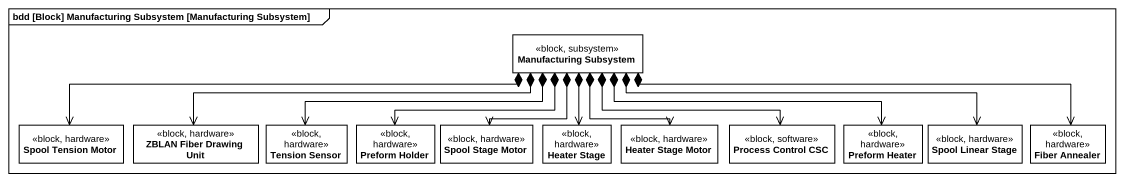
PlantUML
@startuml
mainframe bdd [Block] Manufacturing Subsystem [Manufacturing Subsystem]
hide circle
hide empty members
class "Manufacturing Subsystem" as Manufacturing_Subsystem <<block, subsystem>>
class "Spool Tension Motor" as Spool_Tension_Motor <<block, hardware>>
class "ZBLAN Fiber Drawing Unit" as ZBLAN_Fiber_Drawing_Unit <<block, hardware>>
class "Tension Sensor" as Tension_Sensor <<block, hardware>>
class "Preform Holder" as Preform_Holder <<block, hardware>>
class "Spool Stage Motor" as Spool_Stage_Motor <<block, hardware>>
class "Heater Stage" as Heater_Stage <<block, hardware>>
class "Heater Stage Motor" as Heater_Stage_Motor <<block, hardware>>
class "Process Control CSC" as Process_Control_CSC <<block, software>>
class "Preform Heater" as Preform_Heater <<block, hardware>>
class "Spool Linear Stage" as Spool_Linear_Stage <<block, hardware>>
class "Fiber Annealer" as Fiber_Annealer <<block, hardware>>
Manufacturing_Subsystem *-left-> Spool_Tension_Motor
Manufacturing_Subsystem *-left-> ZBLAN_Fiber_Drawing_Unit
Manufacturing_Subsystem *-left-> Tension_Sensor
Manufacturing_Subsystem *-left-> Preform_Holder
Manufacturing_Subsystem *--> Spool_Stage_Motor
Manufacturing_Subsystem *--> Heater_Stage
Manufacturing_Subsystem *--> Heater_Stage_Motor
Manufacturing_Subsystem *-right-> Process_Control_CSC
Manufacturing_Subsystem *-right-> Preform_Heater
Manufacturing_Subsystem *-right-> Spool_Linear_Stage
Manufacturing_Subsystem *-right-> Fiber_Annealer
@enduml
